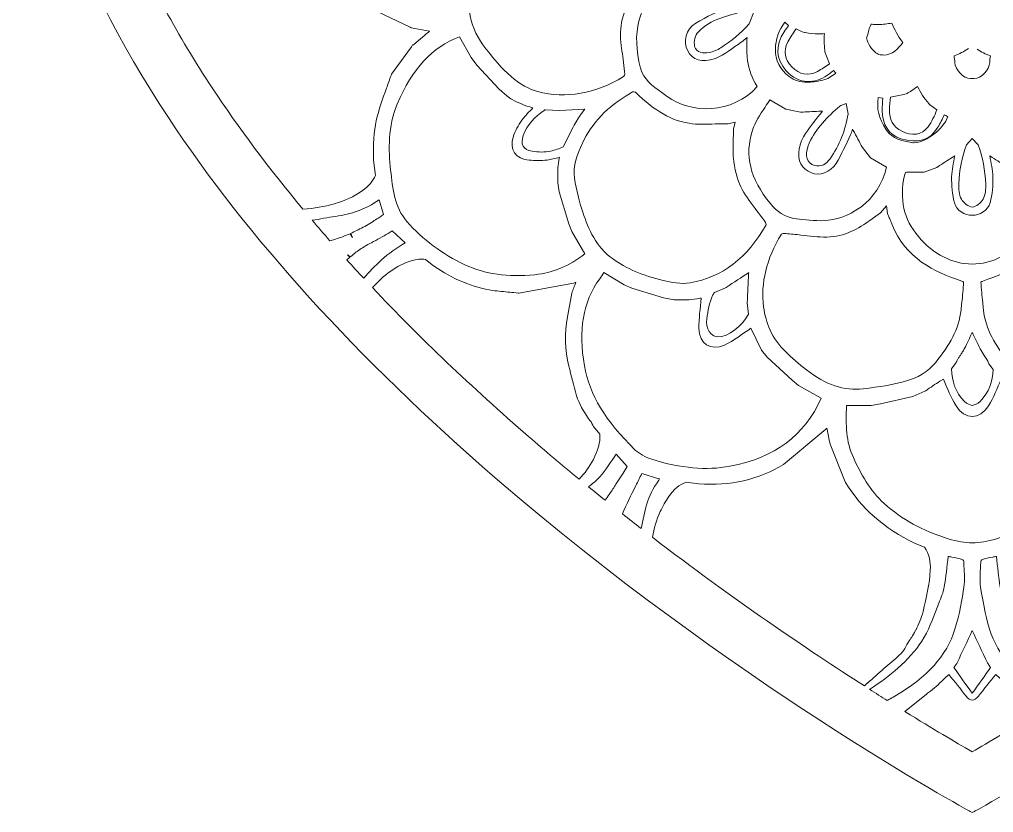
# Model space of a CAD drawing. Extents: x 12 to 8996, y -931 to -69.
# Drawn here: x 4587.6 to 5086.9, y -931.4 to -524.8 of the extents above; entities that cross this region are included whole.
import ezdxf

# ---------------------------------------------------------------- set-up
doc = ezdxf.new("R2010")
doc.units = 0
doc.header["$MEASUREMENT"] = 0
doc.layers.add('Layer 1', color=7, linetype='Continuous')

msp = doc.modelspace()

# ---------------------------------------------------------------- linework, layer by layer
at = {"layer": 'Layer 1', "lineweight": 0}
for points, knots in [([(5491.1, -136.52), (5449.12, -92.73), (5390.98, -68.61), (5327.41, -68.61), (5271.01, -68.61), (5214.99, -87.62), (5169.65, -122.14), (5122.88, -157.75), (5090.64, -207.02), (5076, -265.08), (5061.36, -207.03), (5029.12, -157.77), (4982.34, -122.15), (4937.01, -87.64), (4880.98, -68.62), (4824.59, -68.61), (4824.59, -68.61), (4824.54, -68.61), (4824.54, -68.61), (4760.99, -68.61), (4702.87, -92.72), (4660.89, -136.51), (4612.95, -186.52), (4587.61, -260.36), (4587.61, -350.03), (4587.61, -422.61), (4613.29, -498.34), (4663.94, -575.11), (4704.37, -636.41), (4760.73, -698.52), (4831.45, -759.71), (4951.78, -863.84), (5073.71, -930.15), (5074.92, -930.81), (5074.92, -930.81), (5076, -931.39), (5076, -931.39), (5076, -931.39), (5077.07, -930.81), (5077.07, -930.81), (5078.29, -930.15), (5200.22, -863.84), (5320.55, -759.71), (5391.27, -698.52), (5447.63, -636.41), (5488.06, -575.11), (5538.71, -498.34), (5564.39, -422.61), (5564.39, -350.03), (5564.39, -260.37), (5539.05, -186.54), (5491.1, -136.52)], [0, 0, 0, 0, 1, 1, 1, 2, 2, 2, 3, 3, 3, 4, 4, 4, 5, 5, 5, 6, 6, 6, 7, 7, 7, 8, 8, 8, 9, 9, 9, 10, 10, 10, 11, 11, 11, 12, 12, 12, 13, 13, 13, 14, 14, 14, 15, 15, 15, 16, 16, 16, 17, 17, 17, 17]), ([(4838.42, -469.8), (4848.54, -462.52), (4860.05, -461.58), (4872.24, -460.59), (4872.24, -460.59), (4872.96, -460.53), (4872.96, -460.53), (4873.06, -460.59), (4873.19, -460.69), (4873.28, -460.78), (4878.84, -481.4), (4889.48, -493.73), (4906.81, -499.6), (4906.81, -499.6), (4910.77, -500.83), (4910.77, -500.83), (4910.77, -500.83), (4908.03, -503.29), (4908.03, -503.29), (4908.03, -503.29), (4905.73, -506.61), (4905.73, -506.61), (4904.39, -508.61), (4903.19, -510.42), (4902, -512.23), (4896.78, -520.22), (4894.78, -528.92), (4896.06, -538.11), (4896.06, -538.11), (4896.44, -540.84), (4896.44, -540.84), (4897, -544.81), (4897.58, -548.92), (4897.93, -552.9), (4897.92, -553.22), (4897.53, -553.93), (4897.29, -554.11), (4882.69, -562.9), (4867.86, -565.47), (4853.21, -561.73), (4849.01, -560.65), (4844.25, -557.96), (4839.47, -553.93), (4834.67, -549.89), (4830.58, -544.74), (4826.63, -539.76), (4818.52, -529.56), (4815.94, -517.34), (4818.97, -503.44), (4820.56, -496.18), (4822.32, -490.03), (4824.37, -484.65), (4826.85, -478.14), (4832.45, -474.11), (4838.42, -469.8)], [0, 0, 0, 0, 1, 1, 1, 2, 2, 2, 3, 3, 3, 4, 4, 4, 5, 5, 5, 6, 6, 6, 7, 7, 7, 8, 8, 8, 9, 9, 9, 10, 10, 10, 11, 11, 11, 12, 12, 12, 13, 13, 13, 14, 14, 14, 15, 15, 15, 16, 16, 16, 17, 17, 17, 18, 18, 18, 18]), ([(4686.37, -559.82), (4677.56, -546.45), (4669.56, -533.13), (4662.37, -519.88), (4662.94, -518.65), (4663.57, -517.44), (4664.23, -516.29), (4665.2, -514.59), (4666.4, -513.02), (4667.34, -511.3), (4667.45, -511.09), (4667.57, -510.88), (4667.68, -510.67), (4667.63, -510.67), (4667.59, -510.67), (4667.54, -510.66), (4667.69, -510.49), (4667.84, -510.33), (4667.99, -510.16), (4668.44, -509.41), (4668.96, -508.73), (4669.65, -508.27), (4674.77, -502.35), (4679.26, -496.52), (4684.79, -491.93), (4685.39, -491.44), (4686.03, -491.08), (4686.69, -490.79), (4687.32, -490.15), (4688.08, -489.56), (4688.83, -489.06), (4690.22, -488.15), (4691.77, -487.35), (4693.29, -486.68), (4693.36, -486.65), (4693.43, -486.64), (4693.5, -486.61), (4693.43, -486.59), (4693.37, -486.57), (4693.3, -486.55), (4706.87, -480.92), (4719.77, -474.87), (4734.28, -480.28), (4735.26, -480.65), (4736.26, -481.22), (4737.19, -481.92), (4737.19, -481.92), (4738.83, -486.29), (4738.83, -486.29), (4738.83, -486.29), (4738.93, -486.52), (4738.93, -486.52), (4747.09, -502.5), (4757.27, -513.36), (4771.04, -520.74), (4771.04, -520.74), (4787.9, -528.8), (4787.9, -528.8), (4787.9, -528.8), (4788.37, -529.02), (4788.37, -529.02), (4788.37, -529.02), (4797.76, -530.83), (4797.76, -530.83), (4796.3, -532.05), (4794.85, -533.29), (4793.4, -534.53), (4793.4, -534.53), (4789.65, -537.72), (4789.65, -537.72), (4789.65, -537.72), (4789.08, -537.73), (4789.08, -537.73), (4789.08, -537.73), (4788.54, -538.81), (4788.54, -538.81), (4788.54, -538.81), (4778.38, -552.83), (4778.38, -552.83), (4778.38, -552.83), (4778.07, -553.43), (4778.07, -553.43), (4777.34, -555.63), (4776.53, -557.84), (4775.72, -560.08), (4773.78, -565.44), (4771.77, -570.97), (4770.48, -576.73), (4769.24, -582.26), (4768.81, -588.62), (4769.16, -596.93), (4769.16, -596.93), (4770.13, -604.71), (4770.13, -604.71), (4768.82, -607.76), (4766.54, -610.23), (4763.49, -612.43), (4754.46, -618.93), (4744.14, -620.99), (4732.91, -622.08), (4715.46, -601.14), (4699.84, -580.27), (4686.37, -559.82)], [0, 0, 0, 0, 1, 1, 1, 2, 2, 2, 3, 3, 3, 4, 4, 4, 5, 5, 5, 6, 6, 6, 7, 7, 7, 8, 8, 8, 9, 9, 9, 10, 10, 10, 11, 11, 11, 12, 12, 12, 13, 13, 13, 14, 14, 14, 15, 15, 15, 16, 16, 16, 17, 17, 17, 18, 18, 18, 19, 19, 19, 20, 20, 20, 21, 21, 21, 22, 22, 22, 23, 23, 23, 24, 24, 24, 25, 25, 25, 26, 26, 26, 27, 27, 27, 28, 28, 28, 29, 29, 29, 30, 30, 30, 31, 31, 31, 32, 32, 32, 33, 33, 33, 34, 34, 34, 34]), ([(4916.83, -507.35), (4919.78, -504.8), (4923.55, -503.11), (4927.55, -501.31), (4928.77, -500.76), (4930.03, -500.19), (4931.27, -499.6), (4931.27, -499.6), (4936.09, -507.73), (4936.09, -507.73), (4936.09, -507.73), (4941.49, -512.39), (4941.49, -512.39), (4941.49, -512.39), (4941.96, -512.7), (4941.96, -512.7), (4944.67, -514.05), (4947.33, -515.49), (4949.86, -516.85), (4949.86, -516.85), (4951.67, -517.82), (4951.67, -517.82), (4945.83, -520.66), (4939.83, -523.31), (4934.27, -526.7), (4929.05, -529.9), (4927.73, -536.25), (4930.12, -540.8), (4932.55, -545.43), (4937.14, -547.2), (4944.33, -544.72), (4949.12, -543.07), (4953.21, -539.34), (4957.55, -536.43), (4958.6, -535.73), (4959.57, -534.88), (4960.55, -534.01), (4960.55, -534.21), (4960.54, -534.4), (4960.53, -534.6), (4960.53, -534.6), (4960.45, -534.61), (4960.45, -534.61), (4960.45, -534.61), (4960.48, -536.33), (4960.48, -536.33), (4960.46, -537.74), (4960.46, -539.14), (4960.47, -540.36), (4960.47, -540.36), (4960.44, -540.37), (4960.44, -540.37), (4960.44, -540.37), (4960.49, -541.37), (4960.49, -541.37), (4960.52, -542.61), (4960.57, -543.58), (4960.63, -544.09), (4960.94, -548.76), (4962.35, -553.36), (4964.73, -557.4), (4964.73, -557.4), (4965.79, -559.21), (4965.79, -559.21), (4952.97, -573.37), (4931.87, -573.39), (4919.69, -564.26), (4918.73, -563.55), (4917.76, -562.85), (4916.79, -562.17), (4911.98, -558.75), (4907.44, -555.52), (4905.93, -549.68), (4901.26, -531.54), (4904.83, -517.7), (4916.83, -507.35)], [0, 0, 0, 0, 1, 1, 1, 2, 2, 2, 3, 3, 3, 4, 4, 4, 5, 5, 5, 6, 6, 6, 7, 7, 7, 8, 8, 8, 9, 9, 9, 10, 10, 10, 11, 11, 11, 12, 12, 12, 13, 13, 13, 14, 14, 14, 15, 15, 15, 16, 16, 16, 17, 17, 17, 18, 18, 18, 19, 19, 19, 20, 20, 20, 21, 21, 21, 22, 22, 22, 23, 23, 23, 24, 24, 24, 25, 25, 25, 25]), ([(4947.05, -539.32), (4945.28, -540.42), (4943.22, -541.31), (4941.18, -541.7), (4938.11, -542.29), (4934.51, -541.96), (4933.69, -538.57), (4933.14, -536.3), (4934, -532.7), (4935.62, -531.06), (4941.93, -524.61), (4950.64, -522.84), (4958.97, -520.58), (4959.86, -520.34), (4960.79, -520.21), (4961.76, -520.11), (4961.76, -520.11), (4964.18, -520.6), (4964.18, -520.6), (4964.18, -520.6), (4961.63, -527.08), (4961.63, -527.08), (4957.3, -531.98), (4952.44, -535.94), (4947.05, -539.32)], [0, 0, 0, 0, 1, 1, 1, 2, 2, 2, 3, 3, 3, 4, 4, 4, 5, 5, 5, 6, 6, 6, 7, 7, 7, 8, 8, 8, 8]), ([(5006.01, -552.28), (5003.84, -554.18), (5001.71, -555.32), (4999.41, -555.85), (4996.07, -556.63), (4993.58, -556.97), (4991.35, -556.97), (4987.77, -556.97), (4984.85, -556.03), (4982.18, -554), (4977.46, -550.42), (4975.07, -545.7), (4975.07, -539.96), (4975.06, -535.19), (4976.92, -530.12), (4979.93, -526.24), (4980.3, -526.57), (4980.68, -526.91), (4981.07, -527.25), (4981.07, -527.25), (4981.82, -527.9), (4981.82, -527.9), (4981.82, -527.9), (4981.88, -527.93), (4981.88, -527.93), (4981.1, -528.98), (4980.31, -530.01), (4979.58, -531.09), (4974.75, -538.24), (4975.53, -545.05), (4980.5, -550.88), (4987.16, -558.69), (4995.8, -557.39), (5001.46, -553.56), (5002.65, -552.75), (5003.79, -551.88), (5004.95, -551.03), (5004.95, -551.03), (5006.01, -552.28), (5006.01, -552.28)], [0, 0, 0, 0, 1, 1, 1, 2, 2, 2, 3, 3, 3, 4, 4, 4, 5, 5, 5, 6, 6, 6, 7, 7, 7, 8, 8, 8, 9, 9, 9, 10, 10, 10, 11, 11, 11, 12, 12, 12, 13, 13, 13, 13]), ([(5022.85, -530.9), (5023.07, -530.04), (5023.3, -529.16), (5023.51, -528.7), (5023.73, -528.22), (5023.96, -527.71), (5024.17, -527.25), (5024.38, -527.26), (5026.56, -527.36), (5026.56, -527.36), (5026.97, -527.38), (5027.38, -527.38), (5027.8, -527.38), (5030.24, -527.38), (5032.59, -527.07), (5034.84, -526.63), (5036, -529.93), (5037.82, -533.22), (5040.34, -536.53), (5038.31, -539.74), (5035.12, -543.01), (5030.53, -543.01), (5029.75, -543.01), (5028.92, -542.92), (5028.11, -542.76), (5027.34, -542.54), (5024.78, -540.72), (5022.98, -537.51), (5022.05, -535.85), (5021.85, -534.71), (5021.85, -534.34), (5022.29, -533.1), (5022.6, -531.89), (5022.85, -530.9)], [0, 0, 0, 0, 1, 1, 1, 2, 2, 2, 3, 3, 3, 4, 4, 4, 5, 5, 5, 6, 6, 6, 7, 7, 7, 8, 8, 8, 9, 9, 9, 10, 10, 10, 11, 11, 11, 11]), ([(4781.22, -568.24), (4789.14, -549.79), (4799.03, -539.04), (4813.15, -533.67), (4813.15, -533.67), (4819.2, -544.32), (4819.2, -544.32), (4819.2, -544.32), (4822.02, -548.17), (4822.02, -548.17), (4822.02, -548.17), (4833.46, -560.44), (4833.46, -560.44), (4833.46, -560.44), (4837.42, -563.87), (4837.42, -563.87), (4838.41, -564.73), (4839.3, -565.37), (4840.22, -565.88), (4843, -567.45), (4846.48, -568.84), (4850.79, -570.15), (4848.84, -572.14), (4846.75, -574.1), (4845.13, -576.4), (4843.27, -579.03), (4841.68, -582), (4840.67, -585.05), (4838.54, -591.53), (4841.98, -596.4), (4848.8, -596.89), (4851.87, -597.12), (4855, -597.22), (4858.04, -596.87), (4860.14, -596.63), (4862.21, -596.03), (4864.4, -595.42), (4864.37, -595.55), (4864.35, -595.69), (4864.33, -595.82), (4864.04, -597.47), (4863.74, -599.17), (4863.6, -600.9), (4863.47, -602.65), (4863.5, -604.36), (4863.53, -606.17), (4863.54, -606.95), (4863.56, -607.75), (4863.56, -608.57), (4863.56, -608.57), (4864.19, -613.14), (4864.19, -613.14), (4864.19, -613.14), (4869.2, -629.64), (4869.2, -629.64), (4869.2, -629.64), (4870.73, -633.5), (4870.73, -633.5), (4870.73, -633.5), (4877.46, -644.96), (4877.46, -644.96), (4869.23, -651.24), (4860.82, -654.74), (4851.83, -655.63), (4837.88, -657), (4826.16, -655.34), (4815.97, -650.56), (4804.31, -645.08), (4794.29, -637.61), (4786.19, -628.35), (4779.86, -621.12), (4778.85, -611.48), (4777.86, -602.06), (4776.78, -591.73), (4776.33, -579.63), (4781.22, -568.24)], [0, 0, 0, 0, 1, 1, 1, 2, 2, 2, 3, 3, 3, 4, 4, 4, 5, 5, 5, 6, 6, 6, 7, 7, 7, 8, 8, 8, 9, 9, 9, 10, 10, 10, 11, 11, 11, 12, 12, 12, 13, 13, 13, 14, 14, 14, 15, 15, 15, 16, 16, 16, 17, 17, 17, 18, 18, 18, 19, 19, 19, 20, 20, 20, 21, 21, 21, 22, 22, 22, 23, 23, 23, 24, 24, 24, 25, 25, 25, 25]), ([(4988.84, -531.08), (4988.84, -531.08), (4990.06, -531.46), (4990.06, -531.46), (4990.06, -531.46), (4990.41, -531.53), (4990.41, -531.53), (4992.63, -531.97), (4994.9, -532.19), (4997.16, -532.19), (4998.18, -532.19), (4999.2, -532.14), (5000.22, -532.06), (5000, -534.82), (5000.04, -537.63), (5000.36, -540.49), (5000.36, -540.49), (5000.46, -541.42), (5000.46, -541.42), (5000.46, -541.42), (5002.89, -547.47), (5002.89, -547.47), (5000.87, -548.91), (4998.81, -550.27), (4996.63, -551.41), (4991.6, -554.06), (4987.46, -553.02), (4983.57, -549.08), (4979.93, -545.37), (4978.91, -541.15), (4981.46, -536.31), (4982.68, -533.99), (4984.15, -531.8), (4985.7, -529.66), (4985.7, -529.66), (4988.84, -531.08), (4988.84, -531.08)], [0, 0, 0, 0, 1, 1, 1, 2, 2, 2, 3, 3, 3, 4, 4, 4, 5, 5, 5, 6, 6, 6, 7, 7, 7, 8, 8, 8, 9, 9, 9, 10, 10, 10, 11, 11, 11, 12, 12, 12, 12]), ([(5078.5, -539.99), (5080.57, -541.43), (5082.86, -542.59), (5085.34, -543.47), (5085.34, -543.47), (5085.34, -543.48), (5085.34, -543.48), (5085.16, -544.54), (5084.99, -545.59), (5084.94, -546.77), (5084.75, -550.69), (5080.62, -554.97), (5076.9, -555.11), (5076.9, -555.11), (5075.93, -555.1), (5075.93, -555.1), (5075.93, -555.1), (5075.09, -555.11), (5075.09, -555.11), (5071.38, -554.97), (5067.24, -550.69), (5067.06, -546.77), (5067, -545.59), (5066.84, -544.55), (5066.66, -543.48), (5069.35, -542.52), (5071.81, -541.23), (5074.03, -539.62)], [0, 0, 0, 0, 1, 1, 1, 2, 2, 2, 3, 3, 3, 4, 4, 4, 5, 5, 5, 6, 6, 6, 7, 7, 7, 8, 8, 8, 9, 9, 9, 9]), ([(5034.03, -564.64), (5034.03, -564.64), (5040.88, -563.3), (5040.88, -563.3), (5040.88, -563.3), (5042.57, -562.68), (5042.57, -562.68), (5042.57, -562.68), (5043.05, -562.41), (5043.05, -562.41), (5044.81, -561.41), (5046.44, -560.28), (5047.97, -559.08), (5049.4, -562.32), (5051.3, -565.24), (5053.67, -567.89), (5053.67, -567.89), (5054.13, -568.41), (5054.13, -568.41), (5054.13, -568.41), (5057.87, -571.17), (5057.87, -571.17), (5056.62, -574.21), (5055.26, -577.18), (5053.38, -579.75), (5050.2, -584.09), (5044.97, -584.68), (5039.89, -582.12), (5035.34, -579.82), (5033.41, -575.89), (5033.54, -570.99), (5033.6, -568.87), (5033.79, -566.75), (5034.03, -564.64)], [0, 0, 0, 0, 1, 1, 1, 2, 2, 2, 3, 3, 3, 4, 4, 4, 5, 5, 5, 6, 6, 6, 7, 7, 7, 8, 8, 8, 9, 9, 9, 10, 10, 10, 11, 11, 11, 11]), ([(4876.14, -588.26), (4880.93, -577.94), (4888.98, -569.52), (4900.75, -562.53), (4900.75, -562.53), (4900.75, -562.53), (4900.75, -562.53), (4902.5, -561.49), (4902.8, -561.52), (4904.2, -562.85), (4911.05, -569.37), (4919.58, -576.26), (4930.88, -578.02), (4935.21, -578.69), (4939.59, -578.54), (4944.23, -578.37), (4946.35, -578.3), (4948.53, -578.22), (4950.81, -578.22), (4950.81, -578.22), (4954.52, -577.47), (4954.52, -577.47), (4954.52, -577.47), (4953.63, -581.11), (4953.63, -581.11), (4953.63, -581.11), (4953.56, -581.65), (4953.56, -581.65), (4953.56, -583.38), (4953.51, -585.05), (4953.46, -586.69), (4953.35, -590.45), (4953.24, -594.01), (4953.74, -597.59), (4954.57, -603.57), (4956, -608.31), (4958.1, -612.04), (4960.29, -615.93), (4963.02, -619.5), (4965.65, -622.96), (4967.11, -624.87), (4968.61, -626.84), (4969.99, -628.82), (4970.17, -629.07), (4970.32, -629.86), (4970.31, -630.01), (4960.77, -647.11), (4948.04, -656.85), (4931.38, -659.79), (4926.82, -660.59), (4921.64, -659.59), (4917.64, -658.63), (4907.09, -656.1), (4898.56, -652.43), (4891.56, -647.42), (4883.24, -641.46), (4879.32, -632.43), (4876.32, -623.58), (4874.54, -618.31), (4873.13, -612.47), (4872.13, -606.22), (4871.1, -599.83), (4873.55, -593.84), (4876.14, -588.26)], [0, 0, 0, 0, 1, 1, 1, 2, 2, 2, 3, 3, 3, 4, 4, 4, 5, 5, 5, 6, 6, 6, 7, 7, 7, 8, 8, 8, 9, 9, 9, 10, 10, 10, 11, 11, 11, 12, 12, 12, 13, 13, 13, 14, 14, 14, 15, 15, 15, 16, 16, 16, 17, 17, 17, 18, 18, 18, 19, 19, 19, 20, 20, 20, 21, 21, 21, 21]), ([(4963.33, -581.61), (4964.67, -577.51), (4967.16, -573.74), (4969.79, -569.74), (4970.61, -568.5), (4971.44, -567.24), (4972.25, -565.94), (4972.25, -565.94), (4980.47, -570.75), (4980.47, -570.75), (4980.47, -570.75), (4987.88, -572.32), (4987.88, -572.32), (4987.88, -572.32), (4988.19, -572.3), (4988.19, -572.3), (4991.14, -572.12), (4994.1, -571.99), (4997.27, -571.85), (4997.27, -571.85), (4999.22, -571.77), (4999.22, -571.77), (4996.1, -575.79), (4993.16, -579.4), (4990.59, -583.23), (4989.05, -585.54), (4987.78, -588.3), (4987.32, -591.01), (4986.21, -597.39), (4988.51, -601.47), (4993.62, -603.5), (4997.49, -605.04), (5003.33, -603.21), (5006.19, -598.65), (5009.09, -594), (5011.2, -588.85), (5013.57, -583.88), (5014, -582.99), (5014.35, -582.05), (5014.69, -581.09), (5014.69, -581.09), (5014.98, -581.65), (5014.98, -581.65), (5016.61, -584.68), (5018.16, -587.57), (5019.69, -590.47), (5019.69, -590.47), (5023.79, -595.71), (5023.79, -595.71), (5023.79, -595.71), (5032.07, -600.53), (5032.07, -600.53), (5028.12, -618.12), (5011.94, -628.21), (4998.18, -627.95), (4993.03, -627.84), (4988.49, -627.44), (4984.29, -626.75), (4979.9, -626.01), (4976.11, -623.56), (4972.38, -619.02), (4962.12, -606.54), (4959.16, -594.3), (4963.33, -581.61)], [0, 0, 0, 0, 1, 1, 1, 2, 2, 2, 3, 3, 3, 4, 4, 4, 5, 5, 5, 6, 6, 6, 7, 7, 7, 8, 8, 8, 9, 9, 9, 10, 10, 10, 11, 11, 11, 12, 12, 12, 13, 13, 13, 14, 14, 14, 15, 15, 15, 16, 16, 16, 17, 17, 17, 18, 18, 18, 19, 19, 19, 20, 20, 20, 21, 21, 21, 21]), ([(5006.87, -570.29), (5007.43, -569.79), (5008.02, -569.31), (5008.63, -568.84), (5008.63, -568.84), (5011.29, -567.9), (5011.29, -567.9), (5011.29, -567.9), (5012.32, -573.19), (5012.32, -573.19), (5011.02, -581.67), (5007.89, -589.24), (5003.08, -596.23), (5001.26, -598.86), (4998.56, -600.62), (4995.06, -599.6), (4991.31, -598.5), (4989.92, -594.57), (4991.87, -589.6), (4994.95, -581.73), (5000.73, -575.83), (5006.87, -570.29)], [0, 0, 0, 0, 1, 1, 1, 2, 2, 2, 3, 3, 3, 4, 4, 4, 5, 5, 5, 6, 6, 6, 7, 7, 7, 7]), ([(5027.83, -564.75), (5027.83, -564.75), (5030.16, -565.09), (5030.16, -565.09), (5030, -567.23), (5029.86, -569.36), (5029.81, -571.49), (5029.64, -578.48), (5033.64, -584.28), (5039.41, -585.97), (5048.18, -588.54), (5054.16, -586.9), (5058.34, -580.04), (5059.58, -578.01), (5060.65, -575.86), (5061.67, -573.66), (5061.67, -573.66), (5061.9, -573.78), (5061.9, -573.78), (5061.9, -573.78), (5063.01, -574.3), (5063.45, -574.5), (5061.64, -580.66), (5052.19, -588), (5045.91, -588), (5045.62, -588), (5045.35, -587.98), (5045.09, -587.94), (5036.89, -586.7), (5033.83, -584.3), (5031.75, -581.08), (5028.1, -575.42), (5026.84, -570.41), (5027.83, -564.75)], [0, 0, 0, 0, 1, 1, 1, 2, 2, 2, 3, 3, 3, 4, 4, 4, 5, 5, 5, 6, 6, 6, 7, 7, 7, 8, 8, 8, 9, 9, 9, 10, 10, 10, 11, 11, 11, 11]), ([(4856.57, -571.38), (4856.79, -571.24), (4857.04, -571.14), (4857.28, -571.03), (4857.28, -571.03), (4864.38, -571.47), (4864.38, -571.47), (4864.38, -571.47), (4877.34, -570.75), (4877.34, -570.75), (4877.34, -570.75), (4875.75, -573), (4875.75, -573), (4875.08, -573.96), (4874.4, -574.97), (4873.72, -576.01), (4873.72, -576.01), (4873.43, -576.47), (4873.43, -576.47), (4872.72, -577.58), (4872.03, -578.72), (4871.34, -579.98), (4871.34, -579.98), (4866.37, -590.04), (4866.37, -590.04), (4864.39, -591.1), (4862.19, -591.75), (4859.88, -592.26), (4856.83, -592.93), (4853.46, -592.83), (4850.34, -592.35), (4845.72, -591.64), (4844.23, -588.6), (4845.84, -584.26), (4847.89, -578.71), (4851.72, -574.54), (4856.57, -571.38)], [0, 0, 0, 0, 1, 1, 1, 2, 2, 2, 3, 3, 3, 4, 4, 4, 5, 5, 5, 6, 6, 6, 7, 7, 7, 8, 8, 8, 9, 9, 9, 10, 10, 10, 11, 11, 11, 12, 12, 12, 12]), ([(5069.07, -609.02), (5069.36, -602.12), (5070.64, -595.41), (5073.02, -588.99), (5073.02, -588.99), (5076, -585.81), (5076, -585.81), (5076, -585.81), (5079.01, -589.07), (5079.01, -589.07), (5081.38, -595.47), (5082.64, -602.14), (5082.93, -609.02), (5083.04, -611.64), (5082.75, -614.62), (5081.55, -616.85), (5080.52, -618.76), (5077.92, -620.97), (5076.02, -620.96), (5076.01, -620.96), (5076.01, -620.96), (5076, -620.96), (5075.99, -620.96), (5075.99, -620.96), (5075.98, -620.96), (5074.08, -620.97), (5071.48, -618.76), (5070.45, -616.85), (5069.25, -614.62), (5068.96, -611.64), (5069.07, -609.02)], [0, 0, 0, 0, 1, 1, 1, 2, 2, 2, 3, 3, 3, 4, 4, 4, 5, 5, 5, 6, 6, 6, 7, 7, 7, 8, 8, 8, 9, 9, 9, 10, 10, 10, 10]), ([(5041.28, -604.77), (5041.69, -602.95), (5041.74, -602.96), (5043.03, -603.05), (5044.89, -603.18), (5046.76, -603.15), (5048.56, -603.12), (5049.36, -603.11), (5050.17, -603.09), (5051, -603.09), (5051, -603.09), (5051.4, -603.09), (5051.4, -603.09), (5051.4, -603.09), (5057.77, -600.74), (5057.77, -600.74), (5057.77, -600.74), (5058.06, -600.5), (5058.06, -600.5), (5058.17, -600.41), (5058.27, -600.34), (5058.37, -600.27), (5060.77, -598.67), (5063.21, -597.13), (5065.77, -595.5), (5065.77, -595.5), (5067.03, -594.7), (5067.03, -594.7), (5066.33, -598.36), (5065.52, -601.89), (5065.43, -605.44), (5065.32, -609.88), (5065.72, -614.48), (5066.83, -618.77), (5067.8, -622.58), (5072.29, -625.24), (5076, -625.19), (5079.71, -625.24), (5084.2, -622.58), (5085.18, -618.77), (5086.28, -614.48), (5086.68, -609.88), (5086.57, -605.44), (5086.48, -601.88), (5085.66, -598.33), (5084.97, -594.66), (5084.97, -594.66), (5086.2, -595.48), (5086.2, -595.48), (5088.77, -597.12), (5091.22, -598.67), (5093.63, -600.27), (5093.63, -600.27), (5100.57, -603.09), (5100.57, -603.09), (5100.57, -603.09), (5101, -603.09), (5101, -603.09), (5101.83, -603.09), (5102.63, -603.11), (5103.43, -603.12), (5105.24, -603.15), (5107.11, -603.18), (5108.97, -603.05), (5110.26, -602.96), (5110.3, -602.95), (5110.72, -604.77), (5113.45, -616.77), (5111.08, -627.29), (5103.64, -636.03), (5095.78, -645.27), (5086.22, -650.17), (5076, -650.19), (5065.78, -650.17), (5056.22, -645.27), (5048.36, -636.03), (5040.93, -627.29), (5038.54, -616.77), (5041.28, -604.77)], [0, 0, 0, 0, 1, 1, 1, 2, 2, 2, 3, 3, 3, 4, 4, 4, 5, 5, 5, 6, 6, 6, 7, 7, 7, 8, 8, 8, 9, 9, 9, 10, 10, 10, 11, 11, 11, 12, 12, 12, 13, 13, 13, 14, 14, 14, 15, 15, 15, 16, 16, 16, 17, 17, 17, 18, 18, 18, 19, 19, 19, 20, 20, 20, 21, 21, 21, 22, 22, 22, 23, 23, 23, 24, 24, 24, 25, 25, 25, 26, 26, 26, 26]), ([(4749.63, -625.72), (4757.65, -624.83), (4764.86, -621.96), (4772, -617.34), (4772, -617.34), (4774.2, -624.74), (4774.2, -624.74), (4773.57, -625.18), (4772.94, -625.62), (4772.3, -626.06), (4772.3, -626.06), (4771.4, -626.66), (4771.4, -626.66), (4770.55, -627.23), (4769.7, -627.78), (4768.84, -628.32), (4768.84, -628.32), (4768.06, -628.81), (4768.06, -628.81), (4766.94, -629.5), (4765.81, -630.18), (4764.58, -630.87), (4763.47, -631.49), (4762.36, -632.07), (4761.25, -632.64), (4761.25, -632.64), (4760.55, -632.98), (4760.55, -632.98), (4759.5, -633.5), (4758.45, -634), (4757.39, -634.47), (4757.39, -634.47), (4758.3, -636.54), (4758.3, -636.54), (4758.3, -636.54), (4758.3, -636.54), (4758.3, -636.54), (4758.3, -636.54), (4757.03, -634.63), (4757.03, -634.63), (4755.8, -635.17), (4754.56, -635.67), (4753.23, -636.17), (4752.05, -636.61), (4750.84, -637.01), (4749.62, -637.39), (4749.62, -637.39), (4749.08, -637.55), (4749.08, -637.55), (4748.29, -637.79), (4747.5, -638.01), (4746.69, -638.22), (4743.63, -634.74), (4740.63, -631.25), (4737.67, -627.76), (4741.65, -627.18), (4745.63, -626.16), (4749.63, -625.72)], [0, 0, 0, 0, 1, 1, 1, 2, 2, 2, 3, 3, 3, 4, 4, 4, 5, 5, 5, 6, 6, 6, 7, 7, 7, 8, 8, 8, 9, 9, 9, 10, 10, 10, 11, 11, 11, 12, 12, 12, 13, 13, 13, 14, 14, 14, 15, 15, 15, 16, 16, 16, 17, 17, 17, 18, 18, 18, 19, 19, 19, 19]), ([(4972.42, -684.05), (4970.72, -680.28), (4969.55, -676.17), (4969.04, -672.15), (4967.47, -659.9), (4970.45, -647.7), (4978.15, -634.84), (4978.54, -634.66), (4979.56, -634.48), (4980.39, -634.53), (4982.96, -634.72), (4985.6, -635.02), (4988.16, -635.32), (4992.49, -635.82), (4996.98, -636.34), (5001.45, -636.34), (5001.45, -636.34), (5001.49, -636.34), (5001.49, -636.34), (5010.5, -636.34), (5017.99, -631.79), (5023.5, -627.82), (5023.5, -627.82), (5029.01, -623.88), (5029.01, -623.88), (5029.01, -623.88), (5031.96, -620.26), (5031.96, -620.26), (5031.96, -620.26), (5032.6, -624.25), (5032.6, -624.25), (5032.6, -624.25), (5032.76, -624.81), (5032.76, -624.81), (5033.11, -625.62), (5033.42, -626.3), (5033.69, -626.92), (5034.16, -627.96), (5034.53, -628.77), (5034.84, -629.59), (5041.61, -647.27), (5056.73, -654.32), (5070.62, -658.88), (5070.88, -658.97), (5071.32, -659.27), (5071.58, -659.51), (5071.38, -662.96), (5071.01, -666.48), (5070.64, -669.9), (5070.51, -671.14), (5070.38, -672.38), (5070.25, -673.62), (5069.24, -683.65), (5064.27, -691.73), (5057.12, -700.77), (5053.52, -705.34), (5048.12, -708.53), (5040.62, -710.53), (5034.9, -712.06), (5028.57, -713.18), (5020.12, -714.14), (5010.26, -715.26), (5001.02, -712.18), (4991.04, -704.43), (4991.04, -704.43), (4991.04, -704.43), (4991.04, -704.43), (4983.11, -698.26), (4976.23, -692.47), (4972.42, -684.05)], [0, 0, 0, 0, 1, 1, 1, 2, 2, 2, 3, 3, 3, 4, 4, 4, 5, 5, 5, 6, 6, 6, 7, 7, 7, 8, 8, 8, 9, 9, 9, 10, 10, 10, 11, 11, 11, 12, 12, 12, 13, 13, 13, 14, 14, 14, 15, 15, 15, 16, 16, 16, 17, 17, 17, 18, 18, 18, 19, 19, 19, 20, 20, 20, 21, 21, 21, 22, 22, 22, 23, 23, 23, 23]), ([(5131.87, -714.14), (5123.42, -713.17), (5117.1, -712.06), (5111.37, -710.53), (5103.88, -708.53), (5098.48, -705.34), (5094.88, -700.77), (5087.73, -691.73), (5082.76, -683.65), (5081.75, -673.62), (5081.63, -672.4), (5081.5, -671.19), (5081.37, -669.98), (5081.37, -669.98), (5081.43, -669.97), (5081.43, -669.97), (5081.43, -669.97), (5081.43, -669.97), (5081.43, -669.97), (5081.43, -669.97), (5081.37, -669.98), (5081.37, -669.98), (5081.37, -669.98), (5081.43, -669.97), (5081.43, -669.97), (5081.43, -669.97), (5081.37, -669.98), (5081.37, -669.98), (5081.36, -669.96), (5081.36, -669.94), (5081.36, -669.91), (5080.99, -666.49), (5080.61, -662.97), (5080.42, -659.51), (5080.68, -659.27), (5081.12, -658.97), (5081.38, -658.88), (5095.27, -654.32), (5110.39, -647.27), (5117.16, -629.59), (5117.48, -628.76), (5117.84, -627.95), (5118.32, -626.89), (5118.32, -626.89), (5119.24, -624.81), (5119.24, -624.81), (5119.24, -624.81), (5119.97, -619.93), (5119.97, -619.93), (5119.97, -619.93), (5122.69, -623.67), (5122.69, -623.67), (5122.69, -623.67), (5128.5, -627.82), (5128.5, -627.82), (5134.01, -631.79), (5141.49, -636.34), (5150.51, -636.34), (5150.51, -636.34), (5150.54, -636.34), (5150.54, -636.34), (5155.02, -636.34), (5159.51, -635.82), (5163.84, -635.32), (5166.4, -635.02), (5169.03, -634.72), (5171.61, -634.53), (5172.44, -634.47), (5173.46, -634.66), (5173.85, -634.84), (5181.55, -647.7), (5184.53, -659.9), (5182.96, -672.15), (5182.45, -676.17), (5181.28, -680.28), (5179.58, -684.05), (5175.77, -692.47), (5168.89, -698.26), (5160.96, -704.43), (5150.98, -712.18), (5141.74, -715.26), (5131.87, -714.14)], [0, 0, 0, 0, 1, 1, 1, 2, 2, 2, 3, 3, 3, 4, 4, 4, 5, 5, 5, 6, 6, 6, 7, 7, 7, 8, 8, 8, 9, 9, 9, 10, 10, 10, 11, 11, 11, 12, 12, 12, 13, 13, 13, 14, 14, 14, 15, 15, 15, 16, 16, 16, 17, 17, 17, 18, 18, 18, 19, 19, 19, 20, 20, 20, 21, 21, 21, 22, 22, 22, 23, 23, 23, 24, 24, 24, 25, 25, 25, 26, 26, 26, 27, 27, 27, 27]), ([(4755.45, -648.09), (4755.94, -647.62), (4756.43, -647.17), (4756.93, -646.73), (4756.93, -646.73), (4755.8, -645.46), (4755.8, -645.46), (4755.82, -645.44), (4755.85, -645.42), (4755.87, -645.4), (4755.87, -645.4), (4757.2, -646.49), (4757.2, -646.49), (4758.12, -645.69), (4759.07, -644.92), (4760.08, -644.16), (4760.08, -644.16), (4760.64, -643.73), (4760.64, -643.73), (4761.56, -643.06), (4762.51, -642.42), (4763.48, -641.81), (4763.48, -641.81), (4764.26, -641.31), (4764.26, -641.31), (4765.58, -640.51), (4766.81, -639.83), (4768.04, -639.23), (4771.02, -637.77), (4773.83, -636.08), (4776.55, -634.44), (4777.24, -634.03), (4777.92, -633.63), (4778.59, -633.23), (4778.59, -633.23), (4785.27, -639.31), (4785.27, -639.31), (4780.99, -642.18), (4776.63, -644.68), (4773.12, -648.04), (4769.94, -651.07), (4766.9, -654.2), (4764.09, -657.47), (4761.18, -654.34), (4758.28, -651.21), (4755.45, -648.09)], [0, 0, 0, 0, 1, 1, 1, 2, 2, 2, 3, 3, 3, 4, 4, 4, 5, 5, 5, 6, 6, 6, 7, 7, 7, 8, 8, 8, 9, 9, 9, 10, 10, 10, 11, 11, 11, 12, 12, 12, 13, 13, 13, 14, 14, 14, 15, 15, 15, 15]), ([(4848.6, -738.65), (4819.51, -713.45), (4792.7, -687.83), (4768.61, -662.29), (4774.16, -656.05), (4780.43, -650.93), (4788.94, -648.4), (4791.26, -647.71), (4793.52, -647.44), (4795.74, -647.78), (4795.74, -647.78), (4799.75, -651.03), (4799.75, -651.03), (4809.93, -657.99), (4819.92, -662.13), (4830.28, -663.68), (4833.14, -664.12), (4835.97, -664.37), (4838.98, -664.64), (4840.37, -664.77), (4841.79, -664.9), (4843.25, -665.05), (4843.25, -665.05), (4843.57, -665.08), (4843.57, -665.08), (4843.57, -665.08), (4871.55, -659.96), (4871.55, -659.96), (4871.55, -659.96), (4872.82, -659.52), (4872.82, -659.52), (4872.83, -659.52), (4872.84, -659.51), (4872.85, -659.51), (4872.11, -661.4), (4871.38, -663.3), (4870.66, -665.19), (4870.66, -665.19), (4868.47, -677.29), (4868.47, -677.29), (4866.98, -685.7), (4867.23, -694.21), (4869.22, -702.59), (4870.29, -707.1), (4871.6, -712.43), (4873.21, -717.76), (4874.38, -721.64), (4876.62, -725.77), (4880.04, -730.37), (4880.81, -731.4), (4881.41, -732.43), (4881.88, -733.52), (4881.88, -733.52), (4885.03, -737.34), (4885.03, -737.34), (4885.55, -741.7), (4884, -745.99), (4881.77, -750.4), (4879.83, -754.24), (4877.3, -757.48), (4874.44, -760.43), (4865.56, -753.13), (4856.9, -745.84), (4848.6, -738.65)], [0, 0, 0, 0, 1, 1, 1, 2, 2, 2, 3, 3, 3, 4, 4, 4, 5, 5, 5, 6, 6, 6, 7, 7, 7, 8, 8, 8, 9, 9, 9, 10, 10, 10, 11, 11, 11, 12, 12, 12, 13, 13, 13, 14, 14, 14, 15, 15, 15, 16, 16, 16, 17, 17, 17, 18, 18, 18, 19, 19, 19, 20, 20, 20, 21, 21, 21, 21]), ([(4885.01, -657.71), (4885.72, -656.72), (4886.38, -655.69), (4887.09, -654.59), (4887.09, -654.59), (4897.6, -660.79), (4897.6, -660.79), (4897.6, -660.79), (4901.54, -662.62), (4901.54, -662.62), (4901.54, -662.62), (4917.78, -667.58), (4917.78, -667.58), (4917.78, -667.58), (4923.26, -668.47), (4923.26, -668.47), (4923.26, -668.47), (4923.61, -668.49), (4923.61, -668.49), (4924.3, -668.49), (4924.99, -668.51), (4925.69, -668.52), (4927.37, -668.54), (4929.11, -668.58), (4930.87, -668.45), (4932.66, -668.33), (4934.39, -668.05), (4935.91, -667.81), (4936.32, -667.74), (4936.69, -667.69), (4937.06, -667.63), (4936.56, -672.91), (4935.82, -678.08), (4935.89, -683.24), (4936, -691.07), (4941.91, -695.01), (4949.04, -691.69), (4953.84, -689.45), (4958.11, -686.07), (4962.56, -683.01), (4962.56, -683.01), (4968.02, -694.32), (4968.02, -694.32), (4968.02, -694.32), (4970.83, -697.84), (4970.83, -697.84), (4970.83, -697.84), (4983.71, -709.78), (4983.71, -709.78), (4983.71, -709.78), (4987.01, -712.39), (4987.01, -712.39), (4987.01, -712.39), (4998.6, -718.95), (4998.6, -718.95), (4990, -738.15), (4974.65, -749.57), (4951.76, -753.85), (4939.7, -756.11), (4926.6, -754.94), (4911.71, -750.29), (4908.38, -749.24), (4905.24, -747.45), (4903.1, -745.36), (4887.89, -730.52), (4879.91, -717.27), (4877.23, -702.41), (4873.91, -684.05), (4876.39, -669.84), (4885.01, -657.71)], [0, 0, 0, 0, 1, 1, 1, 2, 2, 2, 3, 3, 3, 4, 4, 4, 5, 5, 5, 6, 6, 6, 7, 7, 7, 8, 8, 8, 9, 9, 9, 10, 10, 10, 11, 11, 11, 12, 12, 12, 13, 13, 13, 14, 14, 14, 15, 15, 15, 16, 16, 16, 17, 17, 17, 18, 18, 18, 19, 19, 19, 20, 20, 20, 21, 21, 21, 22, 22, 22, 23, 23, 23, 23]), ([(4939.92, -678.19), (4940.5, -674.17), (4941.27, -670.03), (4942.88, -666.35), (4943.11, -665.8), (4943.45, -665.29), (4943.86, -664.81), (4943.86, -664.81), (4949.47, -662.38), (4949.47, -662.38), (4949.47, -662.38), (4949.83, -662.18), (4949.83, -662.18), (4953.76, -659.5), (4957.8, -656.94), (4961.36, -654.68), (4961.37, -654.68), (4961.39, -654.66), (4961.41, -654.65), (4961.4, -654.82), (4961.39, -654.99), (4961.38, -655.15), (4961.13, -659.68), (4960.85, -664.8), (4960.7, -669.99), (4960.7, -669.99), (4960.7, -670.14), (4960.7, -670.14), (4960.7, -670.14), (4961.33, -675.96), (4961.33, -675.96), (4958.14, -681.81), (4950.91, -687.68), (4945.65, -687.53), (4942.01, -687.43), (4939.19, -683.22), (4939.92, -678.19)], [0, 0, 0, 0, 1, 1, 1, 2, 2, 2, 3, 3, 3, 4, 4, 4, 5, 5, 5, 6, 6, 6, 7, 7, 7, 8, 8, 8, 9, 9, 9, 10, 10, 10, 11, 11, 11, 12, 12, 12, 12]), ([(5067.68, -700.64), (5067.68, -700.64), (5067.91, -700.22), (5067.91, -700.22), (5068.09, -699.81), (5068.32, -699.39), (5068.57, -698.98), (5068.57, -698.98), (5068.78, -698.63), (5068.78, -698.63), (5069.07, -698.18), (5069.36, -697.73), (5069.66, -697.29), (5069.99, -696.81), (5070.31, -696.34), (5070.62, -695.87), (5070.62, -695.87), (5070.91, -695.41), (5070.91, -695.41), (5071.29, -694.82), (5071.64, -694.24), (5071.93, -693.64), (5073.35, -690.78), (5074.71, -687.89), (5075.93, -685.29), (5075.93, -685.29), (5075.98, -685.39), (5075.98, -685.39), (5075.98, -685.39), (5076.05, -685.25), (5076.05, -685.25), (5077.27, -687.86), (5078.64, -690.77), (5080.07, -693.64), (5080.66, -694.84), (5081.42, -695.95), (5082.16, -697.03), (5083.13, -698.45), (5084.04, -699.78), (5084.33, -700.94), (5084.33, -700.94), (5084.45, -701.39), (5084.45, -701.39), (5084.45, -701.39), (5086.65, -704.28), (5086.65, -704.28), (5086.39, -710.25), (5084.63, -716.05), (5080, -720.58), (5078.7, -721.85), (5077.31, -722.54), (5076, -722.62), (5074.69, -722.54), (5073.3, -721.85), (5072, -720.58), (5067.28, -715.97), (5065.55, -710.04), (5065.35, -703.95), (5065.35, -703.95), (5067.68, -700.64), (5067.68, -700.64)], [0, 0, 0, 0, 1, 1, 1, 2, 2, 2, 3, 3, 3, 4, 4, 4, 5, 5, 5, 6, 6, 6, 7, 7, 7, 8, 8, 8, 9, 9, 9, 10, 10, 10, 11, 11, 11, 12, 12, 12, 13, 13, 13, 14, 14, 14, 15, 15, 15, 16, 16, 16, 17, 17, 17, 18, 18, 18, 19, 19, 19, 20, 20, 20, 20]), ([(5015.05, -749.44), (5011.25, -741.24), (5011.09, -732.76), (5011.55, -722.73), (5011.55, -722.73), (5024.16, -722.73), (5024.16, -722.73), (5024.16, -722.73), (5029.02, -721.89), (5029.02, -721.89), (5029.02, -721.89), (5045.54, -718.13), (5045.54, -718.13), (5045.54, -718.13), (5051.74, -715.35), (5051.74, -715.35), (5051.74, -715.35), (5052.12, -715.14), (5052.12, -715.14), (5054.53, -713.41), (5057.1, -711.76), (5059.37, -710.31), (5059.37, -710.31), (5061.18, -709.15), (5061.18, -709.15), (5063.23, -713.82), (5065.01, -718.62), (5067.69, -722.85), (5069.97, -726.46), (5072.99, -728.26), (5076, -728.26), (5079.01, -728.26), (5082.03, -726.46), (5084.31, -722.85), (5086.99, -718.62), (5088.77, -713.82), (5090.82, -709.15), (5090.82, -709.15), (5092.64, -710.32), (5092.64, -710.32), (5094.91, -711.77), (5097.47, -713.41), (5099.78, -715.05), (5099.78, -715.05), (5099.95, -715.23), (5099.95, -715.23), (5099.95, -715.23), (5100.28, -715.58), (5100.28, -715.58), (5100.28, -715.58), (5106.08, -718.01), (5106.08, -718.01), (5106.08, -718.01), (5123.08, -721.91), (5123.08, -721.91), (5123.08, -721.91), (5127.43, -722.69), (5127.43, -722.69), (5127.43, -722.69), (5140.45, -722.73), (5140.45, -722.73), (5140.91, -732.76), (5140.75, -741.24), (5136.94, -749.44), (5133.07, -757.77), (5128.48, -766.39), (5121.18, -772.95), (5112.17, -781.05), (5101.43, -786.96), (5088.36, -791.02), (5083.82, -792.43), (5079.76, -793.14), (5076.03, -793.19), (5072.24, -793.14), (5068.18, -792.43), (5063.64, -791.02), (5050.57, -786.96), (5039.83, -781.05), (5030.83, -772.95), (5023.52, -766.4), (5018.93, -757.77), (5015.05, -749.44)], [0, 0, 0, 0, 1, 1, 1, 2, 2, 2, 3, 3, 3, 4, 4, 4, 5, 5, 5, 6, 6, 6, 7, 7, 7, 8, 8, 8, 9, 9, 9, 10, 10, 10, 11, 11, 11, 12, 12, 12, 13, 13, 13, 14, 14, 14, 15, 15, 15, 16, 16, 16, 17, 17, 17, 18, 18, 18, 19, 19, 19, 20, 20, 20, 21, 21, 21, 22, 22, 22, 23, 23, 23, 24, 24, 24, 25, 25, 25, 26, 26, 26, 27, 27, 27, 27]), ([(4912.07, -790.29), (4912.86, -785.71), (4914.05, -781.33), (4915.99, -777.12), (4917.23, -774.43), (4918.76, -771.83), (4920.43, -769.38), (4922.86, -765.81), (4925.78, -763.25), (4929.5, -762.05), (4929.5, -762.05), (4935.66, -762.84), (4935.66, -762.84), (4952.06, -764.04), (4966.31, -760.77), (4979.25, -752.87), (4979.25, -752.87), (5000.98, -734.77), (5000.98, -734.77), (5000.98, -734.77), (5001.44, -734.29), (5001.44, -734.29), (5001.8, -736.08), (5002.18, -737.88), (5002.56, -739.69), (5002.56, -739.69), (5003.13, -742.46), (5003.13, -742.46), (5003.13, -742.46), (5010.88, -761.79), (5010.88, -761.79), (5010.88, -761.79), (5011.04, -762.11), (5011.04, -762.11), (5019.02, -775.38), (5030.62, -785.61), (5046.67, -793.47), (5046.67, -793.47), (5051.51, -795.37), (5051.51, -795.37), (5054.07, -798.64), (5054.67, -803.03), (5054.49, -807.12), (5054.18, -814.23), (5052.42, -821.32), (5050.82, -828.32), (5050.02, -831.84), (5048.19, -835.12), (5047.17, -837.66), (5047.14, -837.6), (5047.1, -837.53), (5047.07, -837.47), (5046.61, -838.59), (5046.08, -839.69), (5045.45, -840.73), (5044.89, -841.64), (5044.29, -842.52), (5043.69, -843.4), (5043.47, -843.73), (5043.24, -844.05), (5043.03, -844.37), (5043.02, -844.4), (5043.01, -844.41), (5042.99, -844.45), (5042.95, -844.52), (5042.91, -844.59), (5042.87, -844.66), (5042.39, -845.53), (5041.95, -846.41), (5041.43, -847.25), (5040.82, -848.49), (5039.92, -849.57), (5038.75, -850.61), (5033.48, -855.25), (5028.18, -859.86), (5022.29, -865.02), (5022.29, -864.97), (5022.28, -864.93), (5022.28, -864.89), (5021.81, -865.44), (5021.27, -865.97), (5020.69, -866.48), (4991.77, -847.93), (4953.3, -821.89), (4912.07, -790.29)], [0, 0, 0, 0, 1, 1, 1, 2, 2, 2, 3, 3, 3, 4, 4, 4, 5, 5, 5, 6, 6, 6, 7, 7, 7, 8, 8, 8, 9, 9, 9, 10, 10, 10, 11, 11, 11, 12, 12, 12, 13, 13, 13, 14, 14, 14, 15, 15, 15, 16, 16, 16, 17, 17, 17, 18, 18, 18, 19, 19, 19, 20, 20, 20, 21, 21, 21, 22, 22, 22, 23, 23, 23, 24, 24, 24, 25, 25, 25, 26, 26, 26, 27, 27, 27, 28, 28, 28, 28]), ([(4885.12, -759.28), (4888.06, -755.68), (4890.62, -751.75), (4893.52, -747.58), (4893.52, -747.58), (4899.16, -754.03), (4899.16, -754.03), (4898.45, -755.11), (4897.74, -756.21), (4897.03, -757.32), (4897.03, -757.32), (4893.36, -763.05), (4893.36, -763.05), (4892.33, -764.65), (4891.28, -766.24), (4890.2, -767.82), (4890.2, -767.82), (4889.86, -768.31), (4889.86, -768.31), (4889.11, -769.4), (4888.42, -770.36), (4887.76, -771.25), (4884.93, -768.98), (4882.13, -766.71), (4879.34, -764.44), (4881.23, -762.69), (4883.51, -761.26), (4885.12, -759.28)], [0, 0, 0, 0, 1, 1, 1, 2, 2, 2, 3, 3, 3, 4, 4, 4, 5, 5, 5, 6, 6, 6, 7, 7, 7, 8, 8, 8, 9, 9, 9, 9]), ([(4896.65, -778.32), (4898.74, -773.45), (4901.09, -768.72), (4903.56, -763.74), (4904.57, -761.71), (4905.58, -759.68), (4906.58, -757.63), (4906.58, -757.63), (4915.32, -760.23), (4915.32, -760.23), (4915.32, -760.23), (4915.61, -760.26), (4915.61, -760.26), (4915.49, -760.76), (4915.35, -761.22), (4915.07, -761.57), (4909.41, -768.69), (4908.01, -777.38), (4906.24, -785.81), (4903.05, -783.35), (4899.86, -780.85), (4896.65, -778.32)], [0, 0, 0, 0, 1, 1, 1, 2, 2, 2, 3, 3, 3, 4, 4, 4, 5, 5, 5, 6, 6, 6, 7, 7, 7, 7]), ([(5025.33, -866.94), (5035.39, -860.04), (5045.09, -852.26), (5051.38, -841.49), (5054.54, -836.07), (5056.44, -829.92), (5058.81, -824.06), (5059.91, -821.32), (5061.17, -818.56), (5061.66, -815.69), (5062.54, -810.61), (5063.01, -805.44), (5063.62, -800.04), (5064.24, -800.17), (5064.87, -800.3), (5065.52, -800.43), (5067.38, -800.79), (5069.3, -801.16), (5071.1, -801.75), (5071.31, -801.96), (5071.59, -802.48), (5071.62, -802.71), (5071.62, -802.71), (5071.76, -805.07), (5071.76, -805.07), (5071.99, -808.65), (5072.22, -812.36), (5071.72, -815.77), (5070.82, -821.84), (5069.48, -829.78), (5067.14, -837.33), (5062.9, -851.02), (5053.09, -861.96), (5036.26, -871.74), (5035.24, -872.33), (5034.22, -872.91), (5033.2, -873.49), (5033.2, -873.49), (5032.42, -873.93), (5032.42, -873.93), (5029.55, -872.13), (5026.51, -870.2), (5023.4, -868.21), (5024.04, -867.79), (5024.7, -867.37), (5025.33, -866.94)], [0, 0, 0, 0, 1, 1, 1, 2, 2, 2, 3, 3, 3, 4, 4, 4, 5, 5, 5, 6, 6, 6, 7, 7, 7, 8, 8, 8, 9, 9, 9, 10, 10, 10, 11, 11, 11, 12, 12, 12, 13, 13, 13, 14, 14, 14, 15, 15, 15, 15]), ([(5119.52, -873.9), (5119.52, -873.9), (5118.9, -873.55), (5118.9, -873.55), (5117.84, -872.95), (5116.79, -872.34), (5115.74, -871.74), (5098.91, -861.96), (5089.1, -851.03), (5084.86, -837.33), (5082.51, -829.77), (5081.18, -821.84), (5080.28, -815.77), (5079.78, -812.36), (5080.01, -808.65), (5080.24, -805.07), (5080.24, -805.07), (5080.38, -802.73), (5080.38, -802.73), (5080.41, -802.48), (5080.69, -801.96), (5080.9, -801.75), (5082.7, -801.16), (5084.62, -800.79), (5086.48, -800.43), (5087.13, -800.3), (5087.76, -800.17), (5088.38, -800.04), (5088.99, -805.44), (5089.46, -810.61), (5090.34, -815.69), (5090.83, -818.56), (5092.09, -821.32), (5093.19, -824.06), (5095.56, -829.92), (5097.46, -836.07), (5100.62, -841.49), (5106.91, -852.26), (5116.61, -860.04), (5126.67, -866.94), (5127.28, -867.36), (5127.91, -867.76), (5128.53, -868.17), (5125.42, -870.16), (5122.38, -872.1), (5119.52, -873.9)], [0, 0, 0, 0, 1, 1, 1, 2, 2, 2, 3, 3, 3, 4, 4, 4, 5, 5, 5, 6, 6, 6, 7, 7, 7, 8, 8, 8, 9, 9, 9, 10, 10, 10, 11, 11, 11, 12, 12, 12, 13, 13, 13, 14, 14, 14, 15, 15, 15, 15]), ([(5068.05, -854.99), (5068.05, -854.99), (5068.24, -854.64), (5068.24, -854.64), (5070.85, -848.97), (5073.52, -843.33), (5076, -838.09), (5078.48, -843.33), (5081.15, -848.97), (5083.76, -854.64), (5083.76, -854.64), (5085.39, -857.04), (5085.39, -857.04), (5082.51, -861.21), (5079.51, -865.33), (5076, -870.22), (5076, -870.22), (5076, -870.22), (5076, -870.22), (5076, -870.22), (5076, -870.22), (5076, -870.22), (5072.49, -865.33), (5069.49, -861.21), (5066.61, -857.03), (5066.61, -857.03), (5068.05, -854.99), (5068.05, -854.99)], [0, 0, 0, 0, 1, 1, 1, 2, 2, 2, 3, 3, 3, 4, 4, 4, 5, 5, 5, 6, 6, 6, 7, 7, 7, 8, 8, 8, 9, 9, 9, 9]), ([(5041.42, -879.56), (5041.42, -879.56), (5052.3, -870.86), (5052.3, -870.86), (5052.3, -870.86), (5052.49, -870.7), (5052.49, -870.7), (5052.57, -870.61), (5052.68, -870.52), (5052.81, -870.41), (5053.01, -870.23), (5053.24, -870.05), (5053.52, -869.86), (5056.39, -867.97), (5058.86, -865.54), (5061.25, -863.19), (5062.14, -862.31), (5063.04, -861.44), (5063.96, -860.58), (5066.98, -864.34), (5069.94, -867.99), (5072.81, -871.7), (5073.92, -873.14), (5074.97, -873.79), (5076, -873.78), (5077.03, -873.79), (5078.08, -873.14), (5079.19, -871.7), (5082.06, -867.99), (5085.02, -864.34), (5088.04, -860.58), (5088.96, -861.44), (5089.86, -862.31), (5090.75, -863.18), (5093.14, -865.54), (5095.61, -867.97), (5098.47, -869.85), (5098.76, -870.05), (5098.99, -870.23), (5099.22, -870.43), (5099.32, -870.52), (5099.42, -870.61), (5099.51, -870.7), (5099.51, -870.7), (5105.07, -875.21), (5105.07, -875.21), (5105.07, -875.21), (5111.26, -879.07), (5111.26, -879.07), (5096.09, -888.49), (5083.95, -895.65), (5075.99, -900.25), (5066.9, -895.02), (5056.36, -888.85), (5041.42, -879.56)], [0, 0, 0, 0, 1, 1, 1, 2, 2, 2, 3, 3, 3, 4, 4, 4, 5, 5, 5, 6, 6, 6, 7, 7, 7, 8, 8, 8, 9, 9, 9, 10, 10, 10, 11, 11, 11, 12, 12, 12, 13, 13, 13, 14, 14, 14, 15, 15, 15, 16, 16, 16, 17, 17, 17, 18, 18, 18, 18])]:
    msp.add_open_spline(points, degree=3, knots=knots, dxfattribs=at)

doc.saveas('drawing.dxf')
